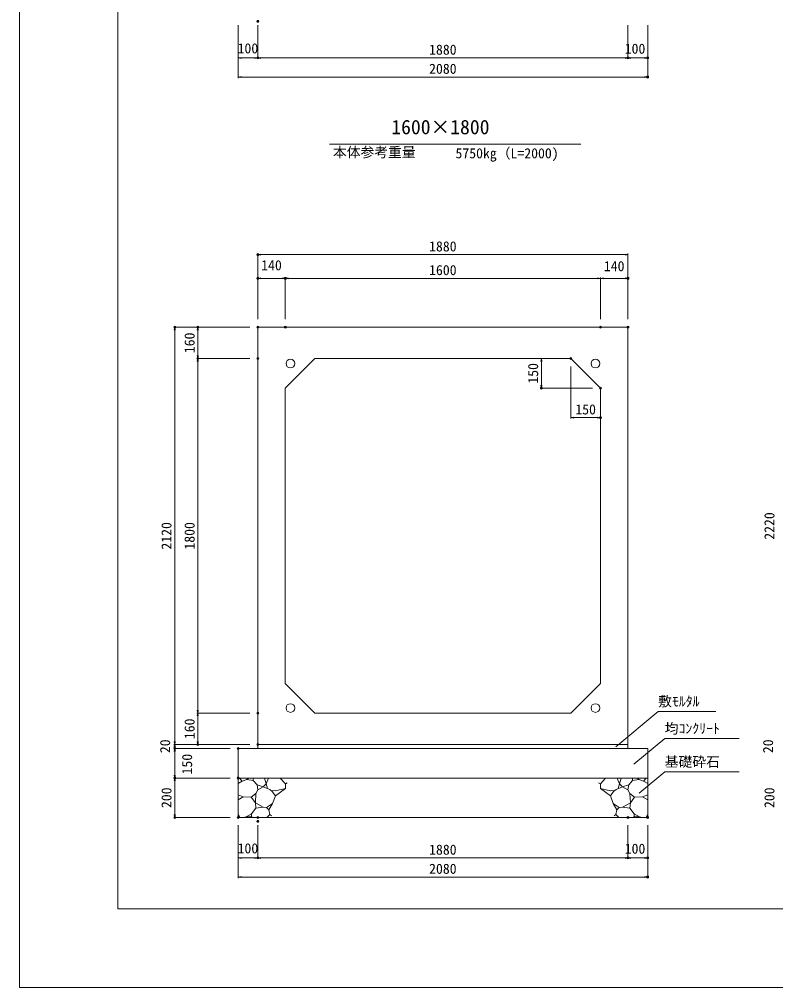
# Model space of a CAD drawing. Units: millimetres on the paper. Extents: x 0 to 841, y 0 to 594.
# Drawn here: x 0 to 192, y 0 to 245.9 of the extents above; entities that cross this region are included whole.
import ezdxf
from ezdxf.enums import TextEntityAlignment as Align

# ---------------------------------------------------------------- set-up
doc = ezdxf.new("R2010")
doc.units = ezdxf.units.MM
doc.header["$PDMODE"] = 32
doc.header["$PDSIZE"] = 0.5
for name, color, linetype, lineweight in [('D-STR-DIM（寸法）', 7, 'Continuous', 18), ('D-STR-HTXT（旗揚げ）', 4, 'Continuous', 18), ('D-STR-STR1（構造物）', 7, 'Continuous', 18), ('D-STR-STRn（構造物）', 5, 'Continuous', 18), ('D-STR（構造物外形線）', 1, 'Continuous', 18), ('D-TTL(外枠）', 2, 'Continuous', 18), ('DEFPOINTS_2', 8, 'Continuous', 18)]:
    doc.layers.add(name, color=color, linetype=linetype, lineweight=lineweight)
doc.layers.add('D-STR-TXT（文字）', color=7, linetype='Continuous')
doc.styles.add('ＭＳ ゴシック', font='')
doc.styles.get('ＭＳ ゴシック').set_extended_font_data('MS Gothic')

# ---------------------------------------------------------------- blocks, each defined once
blk = doc.blocks.new('-000-open_arrow')
at = {"color": 7, "linetype": 'Continuous', "lineweight": 9}
for p, q in [((-7.5, 1.25), (0, 0)), ((0, 0), (-7.5, -1.25))]:
    blk.add_line(p, q, dxfattribs=at)
at = {"color": 9, "linetype": 'Continuous', "lineweight": 18}
blk.add_line((0, 0), (-1, 0), dxfattribs=at)

msp = doc.modelspace()

# ---------------------------------------------------------------- linework, layer by layer
at = {"layer": 'D-STR-DIM（寸法）'}
for p, q in [((55.529, 244.36), (55.529, 235.823)), ((55.529, 244.36), (55.529, 230.97)), ((60.529, 244.36), (60.529, 235.823)), ((154.529, 244.36), (154.529, 235.823)), ((154.529, 244.36), (154.529, 235.823)), ((159.529, 244.36), (159.529, 230.97)), ((159.529, 244.36), (159.529, 235.823)), ((60.529, 243.36), (60.529, 235.823)), ((55.629, 236.073), (60.429, 236.073)), ((60.629, 236.073), (154.429, 236.073)), ((154.629, 236.073), (159.429, 236.073)), ((55.629, 231.22), (159.429, 231.22)), ((60.529, 169.726), (60.529, 186.367)), ((154.429, 186.117), (60.629, 186.117)), ((154.529, 169.726), (154.529, 186.367)), ((60.529, 169.726), (60.529, 180.351)), ((67.429, 180.101), (60.629, 180.101)), ((67.529, 169.726), (67.529, 180.351)), ((67.529, 169.726), (67.529, 180.351)), ((147.429, 180.101), (67.629, 180.101)), ((147.529, 169.726), (147.529, 180.351)), ((147.529, 169.726), (147.529, 180.351)), ((147.629, 180.101), (154.429, 180.101)), ((154.529, 169.726), (154.529, 180.351)), ((58.529, 167.726), (39.193, 167.726)), ((39.443, 61.826), (39.443, 167.626)), ((58.529, 167.726), (45.058, 167.726)), ((45.308, 159.826), (45.308, 167.626)), ((58.529, 159.726), (45.058, 159.726)), ((58.529, 159.726), (45.058, 159.726)), ((45.308, 69.826), (45.308, 159.626)), ((138.029, 159.726), (132.279, 159.726)), ((132.529, 159.626), (132.529, 152.326)), ((140.029, 157.726), (140.029, 144.476)), ((145.529, 152.226), (132.279, 152.226)), ((147.529, 150.226), (147.529, 144.476)), ((140.129, 144.726), (147.429, 144.726)), ((58.529, 69.726), (45.058, 69.726)), ((58.529, 69.726), (45.058, 69.726)), ((45.308, 69.626), (45.308, 61.826)), ((58.529, 61.726), (39.193, 61.726)), ((58.529, 61.726), (39.193, 61.726)), ((39.443, 61.626), (39.443, 60.826)), ((58.529, 61.726), (45.058, 61.726)), ((53.529, 60.726), (39.193, 60.726)), ((53.529, 60.726), (39.193, 60.726)), ((39.443, 60.626), (39.443, 53.326)), ((53.529, 53.226), (39.193, 53.226)), ((53.529, 53.226), (39.193, 53.226)), ((39.443, 53.126), (39.443, 43.326)), ((53.529, 43.226), (39.193, 43.226)), ((55.529, 41.226), (55.529, 32.69)), ((55.529, 41.226), (55.529, 27.836)), ((60.529, 41.226), (60.529, 32.69)), ((60.529, 40.226), (60.529, 32.69)), ((154.529, 41.226), (154.529, 32.69)), ((154.529, 41.226), (154.529, 32.69)), ((159.529, 41.226), (159.529, 27.836)), ((159.529, 41.226), (159.529, 32.69)), ((55.629, 32.94), (60.429, 32.94)), ((60.629, 32.94), (154.429, 32.94)), ((154.629, 32.94), (159.429, 32.94)), ((55.629, 28.086), (159.429, 28.086))]:
    msp.add_line(p, q, dxfattribs=at)
for p in [(60.529, 245.36), (60.529, 236.073), (154.529, 236.073), (159.529, 236.073), (159.529, 231.22), (60.529, 186.117), (60.529, 180.101), (67.529, 180.101), (154.529, 180.101), (39.443, 167.726), (45.308, 167.726), (60.529, 167.726), (60.529, 167.726), (60.529, 167.726), (60.529, 167.726), (67.529, 167.726), (67.529, 167.726), (147.529, 167.726), (147.529, 167.726), (154.529, 167.726), (154.529, 167.726), (45.308, 159.726), (60.529, 159.726), (60.529, 159.726), (140.029, 159.726), (140.029, 159.726), (132.529, 152.226), (147.529, 152.226), (147.529, 152.226), (147.529, 144.726), (60.529, 69.726), (60.529, 69.726), (45.308, 61.726), (60.529, 61.726), (60.529, 61.726), (60.529, 61.726), (39.443, 60.726), (55.529, 60.726), (55.529, 60.726), (39.443, 53.226), (55.529, 53.226), (55.529, 53.226), (39.443, 43.226), (55.529, 43.226), (55.529, 43.226), (55.529, 43.226), (60.529, 43.226), (60.529, 42.226), (154.529, 43.226), (154.529, 43.226), (159.529, 43.226), (159.529, 43.226), (60.529, 32.94), (154.529, 32.94), (159.529, 32.94), (159.529, 28.086)]:
    msp.add_point(p, dxfattribs=at)
at = {"layer": 'D-STR-HTXT（旗揚げ）'}
for p, q in [((78.781, 214.139), (142.565, 214.139)), ((151.463, 61.128), (162.196, 70.146)), ((176.857, 70.146), (162.196, 70.146)), ((156.055, 56.713), (163.854, 63.266)), ((182.779, 63.266), (163.854, 63.266)), ((157.38, 49.374), (163.854, 54.813)), ((182.717, 54.813), (163.854, 54.813))]:
    msp.add_line(p, q, dxfattribs=at)
at = {"layer": 'D-STR-STR1（構造物）'}
for centre in [(68.804, 158.451), (146.254, 158.451), (68.804, 71.002), (146.254, 71.002)]:
    msp.add_circle(centre, 1.1, dxfattribs=at)
at = {"layer": 'D-STR-STRn（構造物）'}
for p, q in [((60.529, 61.726), (60.529, 60.726)), ((154.529, 61.726), (154.529, 60.726)), ((55.529, 60.726), (159.529, 60.726)), ((55.529, 60.726), (55.529, 43.226)), ((159.529, 60.726), (159.529, 43.226)), ((55.529, 53.226), (159.529, 53.226)), ((56.594, 52.436), (55.529, 51.81)), ((56.594, 52.436), (55.93, 53.226)), ((57.764, 52.813), (56.594, 52.436)), ((57.764, 52.813), (58.146, 53.226)), ((59.38, 52.553), (57.764, 52.813)), ((59.38, 52.553), (59.344, 53.226)), ((60.355, 51.49), (59.38, 52.553)), ((62.705, 51.79), (61.902, 50.958)), ((62.251, 53.226), (62.705, 51.79)), ((62.705, 51.79), (63.265, 53.226)), ((62.705, 51.79), (63.018, 50.545)), ((66.254, 53.226), (67.547, 51.786)), ((67.547, 51.786), (67.984, 52.004)), ((67.547, 51.786), (67.547, 50.604)), ((147.512, 51.786), (147.074, 52.004)), ((148.804, 53.226), (147.512, 51.786)), ((147.512, 51.786), (147.512, 50.604)), ((152.353, 51.79), (151.793, 53.226)), ((152.353, 51.79), (152.041, 50.545)), ((152.808, 53.226), (152.353, 51.79)), ((152.353, 51.79), (153.157, 50.958)), ((154.703, 51.49), (155.678, 52.553)), ((155.678, 52.553), (155.715, 53.226)), ((155.678, 52.553), (157.295, 52.813)), ((157.295, 52.813), (156.912, 53.226)), ((157.295, 52.813), (158.465, 52.436)), ((158.465, 52.436), (159.128, 53.226)), ((158.465, 52.436), (159.529, 51.81)), ((58.862, 48.374), (60.062, 49.306)), ((59.92, 46.906), (60.062, 49.306)), ((60.062, 49.306), (60.532, 50.25)), ((60.532, 50.25), (60.355, 51.49)), ((61.902, 50.958), (60.355, 51.49)), ((60.532, 50.25), (61.902, 50.958)), ((61.902, 50.958), (63.555, 50.346)), ((63.555, 50.346), (64.168, 49.765)), ((63.861, 50.055), (64.984, 49.947)), ((64.168, 49.765), (64.994, 48.663)), ((64.984, 49.947), (67.547, 50.604)), ((64.994, 48.663), (67.547, 50.604)), ((67.547, 50.604), (67.597, 50.592)), ((147.512, 50.604), (147.462, 50.592)), ((150.075, 49.947), (147.512, 50.604)), ((150.064, 48.663), (147.512, 50.604)), ((150.891, 49.765), (150.064, 48.663)), ((151.197, 50.055), (150.075, 49.947)), ((151.503, 50.346), (150.891, 49.765)), ((153.157, 50.958), (151.503, 50.346)), ((153.157, 50.958), (154.703, 51.49)), ((154.526, 50.25), (153.157, 50.958)), ((154.526, 50.25), (154.703, 51.49)), ((154.997, 49.306), (154.526, 50.25)), ((155.139, 46.906), (154.997, 49.306)), ((156.196, 48.374), (154.997, 49.306)), ((56.825, 48.408), (55.529, 48.953)), ((55.529, 47.671), (56.825, 48.408)), ((56.825, 48.408), (58.862, 48.374)), ((59.92, 46.906), (58.862, 48.374)), ((60.047, 45.553), (59.92, 46.906)), ((59.92, 46.906), (61.906, 45.83)), ((64.267, 46.72), (62.745, 45.768)), ((63.378, 45.118), (64.267, 46.72)), ((64.994, 48.663), (64.267, 46.72)), ((150.064, 48.663), (150.792, 46.72)), ((151.68, 45.118), (150.792, 46.72)), ((150.792, 46.72), (152.313, 45.768)), ((155.139, 46.906), (153.152, 45.83)), ((155.012, 45.553), (155.139, 46.906)), ((155.139, 46.906), (156.196, 48.374)), ((158.233, 48.408), (156.196, 48.374)), ((158.233, 48.408), (159.529, 48.953)), ((159.529, 47.671), (158.233, 48.408)), ((58.947, 44.158), (60.047, 45.553)), ((61.906, 45.83), (60.047, 45.553)), ((62.745, 45.768), (61.906, 45.83)), ((62.745, 45.768), (63.378, 45.118)), ((63.616, 43.98), (63.378, 45.118)), ((151.443, 43.98), (151.68, 45.118)), ((152.313, 45.768), (151.68, 45.118)), ((152.313, 45.768), (153.152, 45.83)), ((153.152, 45.83), (155.012, 45.553)), ((156.112, 44.158), (155.012, 45.553)), ((55.956, 43.226), (55.529, 44.116)), ((55.529, 43.226), (159.529, 43.226)), ((57.583, 43.41), (56.824, 43.226)), ((57.583, 43.41), (58.947, 44.158)), ((58.84, 43.457), (57.583, 43.41)), ((59.364, 43.226), (58.84, 43.457)), ((58.947, 44.158), (58.973, 43.462)), ((62.862, 43.226), (63.616, 43.98)), ((63.616, 43.98), (64.006, 43.617)), ((151.443, 43.98), (151.053, 43.617)), ((152.196, 43.226), (151.443, 43.98)), ((155.694, 43.226), (156.219, 43.457)), ((156.112, 44.158), (156.086, 43.462)), ((157.476, 43.41), (156.112, 44.158)), ((156.219, 43.457), (157.476, 43.41)), ((157.476, 43.41), (158.234, 43.226)), ((159.103, 43.226), (159.529, 44.116))]:
    msp.add_line(p, q, dxfattribs=at)
at = {"layer": 'D-STR（構造物外形線）'}
for p, q in [((60.529, 167.726), (154.529, 167.726)), ((60.529, 61.726), (60.529, 167.726)), ((154.529, 167.726), (154.529, 61.726)), ((67.529, 152.226), (75.029, 159.726)), ((75.029, 159.726), (140.029, 159.726)), ((140.029, 159.726), (147.529, 152.226)), ((67.529, 77.226), (67.529, 152.226)), ((147.529, 152.226), (147.529, 77.226)), ((75.029, 69.726), (67.529, 77.226)), ((147.529, 77.226), (140.029, 69.726)), ((140.029, 69.726), (75.029, 69.726)), ((154.529, 61.726), (60.529, 61.726))]:
    msp.add_line(p, q, dxfattribs=at)
at = {"layer": 'D-TTL(外枠）'}
for p, q in [((25, 20), (25, 574)), ((820, 20), (25, 20))]:
    msp.add_line(p, q, dxfattribs=at)
at = {"layer": 'DEFPOINTS_2'}
for q in [(0, 594), (840, 0)]:
    msp.add_line((0, 0), q, dxfattribs=at)

# ---------------------------------------------------------------- block references
at = {"layer": 'D-STR-DIM（寸法）', "xscale": 0.1, "yscale": 0.1}
for p, rotation in [((55.529, 236.073), 180), ((60.529, 236.073), 180), ((154.529, 236.073), 180), ((55.529, 231.22), 180), ((60.529, 186.117), 180), ((60.529, 180.101), 180), ((67.529, 180.101), 180), ((147.529, 180.101), 180), ((39.443, 167.726), 90), ((45.308, 167.726), 90), ((45.308, 159.726), 270), ((45.308, 159.726), 90), ((132.529, 159.726), 90), ((132.529, 152.226), 270), ((140.029, 144.726), 180), ((45.308, 69.726), 270), ((45.308, 69.726), 90), ((39.443, 61.726), 270), ((39.443, 61.726), 90), ((39.443, 60.726), 270), ((45.308, 61.726), 270), ((39.443, 60.726), 90), ((39.443, 53.226), 270), ((39.443, 53.226), 90), ((39.443, 43.226), 270), ((55.529, 32.94), 180), ((60.529, 32.94), 180), ((154.529, 32.94), 180), ((55.529, 28.086), 180)]:
    msp.add_blockref('-000-open_arrow', p, dxfattribs=dict(at, rotation=rotation))
for p in [(60.529, 236.073), (154.529, 236.073), (159.529, 236.073), (159.529, 231.22), (154.529, 186.117), (67.529, 180.101), (147.529, 180.101), (154.529, 180.101), (147.529, 144.726), (60.529, 32.94), (154.529, 32.94), (159.529, 32.94), (159.529, 28.086)]:
    msp.add_blockref('-000-open_arrow', p, dxfattribs=at)

# ---------------------------------------------------------------- texts
at = {"layer": 'D-STR-DIM（寸法）', "style": 'ＭＳ ゴシック'}
for s, p in [('100', (55.404, 236.451)), ('1880', (104.029, 236.123)), ('100', (153.697, 236.367)), ('2080', (104.029, 231.27)), ('1880', (104.029, 186.167)), ('140', (61.404, 181.38)), ('140', (148.404, 181.148)), ('1600', (104.029, 180.151)), ('150', (141.154, 144.776)), ('100', (55.404, 33.317)), ('1880', (104.029, 32.99)), ('100', (153.697, 33.234)), ('2080', (104.029, 28.136))]:
    msp.add_text(s, height=2.566, dxfattribs=at).set_placement(p, align=Align.BOTTOM_LEFT)
for s, p in [('160', (45.258, 161.101)), ('150', (132.479, 153.351)), ('2220', (192.481, 113.726)), ('2120', (39.393, 111.226)), ('1800', (45.258, 111.226)), ('160', (45.258, 63.101)), ('20', (39.048, 59.541)), ('20', (192.136, 59.541)), ('150', (44.629, 54.131)), ('200', (39.393, 45.601)), ('200', (192.481, 45.601))]:
    msp.add_text(s, height=2.566, rotation=90, dxfattribs=at).set_placement(p, align=Align.BOTTOM_LEFT)
at = {"layer": 'D-STR-TXT（文字）', "style": 'ＭＳ ゴシック'}
for s, height, p in [('1600×1800', 3.666, (94.43, 215.588)), ('本体参考重量', 2.566, (79.612, 210.073)), ('5750kg（L=2000)', 2.566, (110.732, 209.809)), ('敷ﾓﾙﾀﾙ', 2.566, (162.196, 70.646)), ('均ｺﾝｸﾘｰﾄ', 2.566, (163.854, 63.766)), ('基礎砕石', 2.566, (163.854, 55.313))]:
    msp.add_text(s, height=height, dxfattribs=at).set_placement(p, align=Align.BOTTOM_LEFT)

doc.saveas('drawing.dxf')
